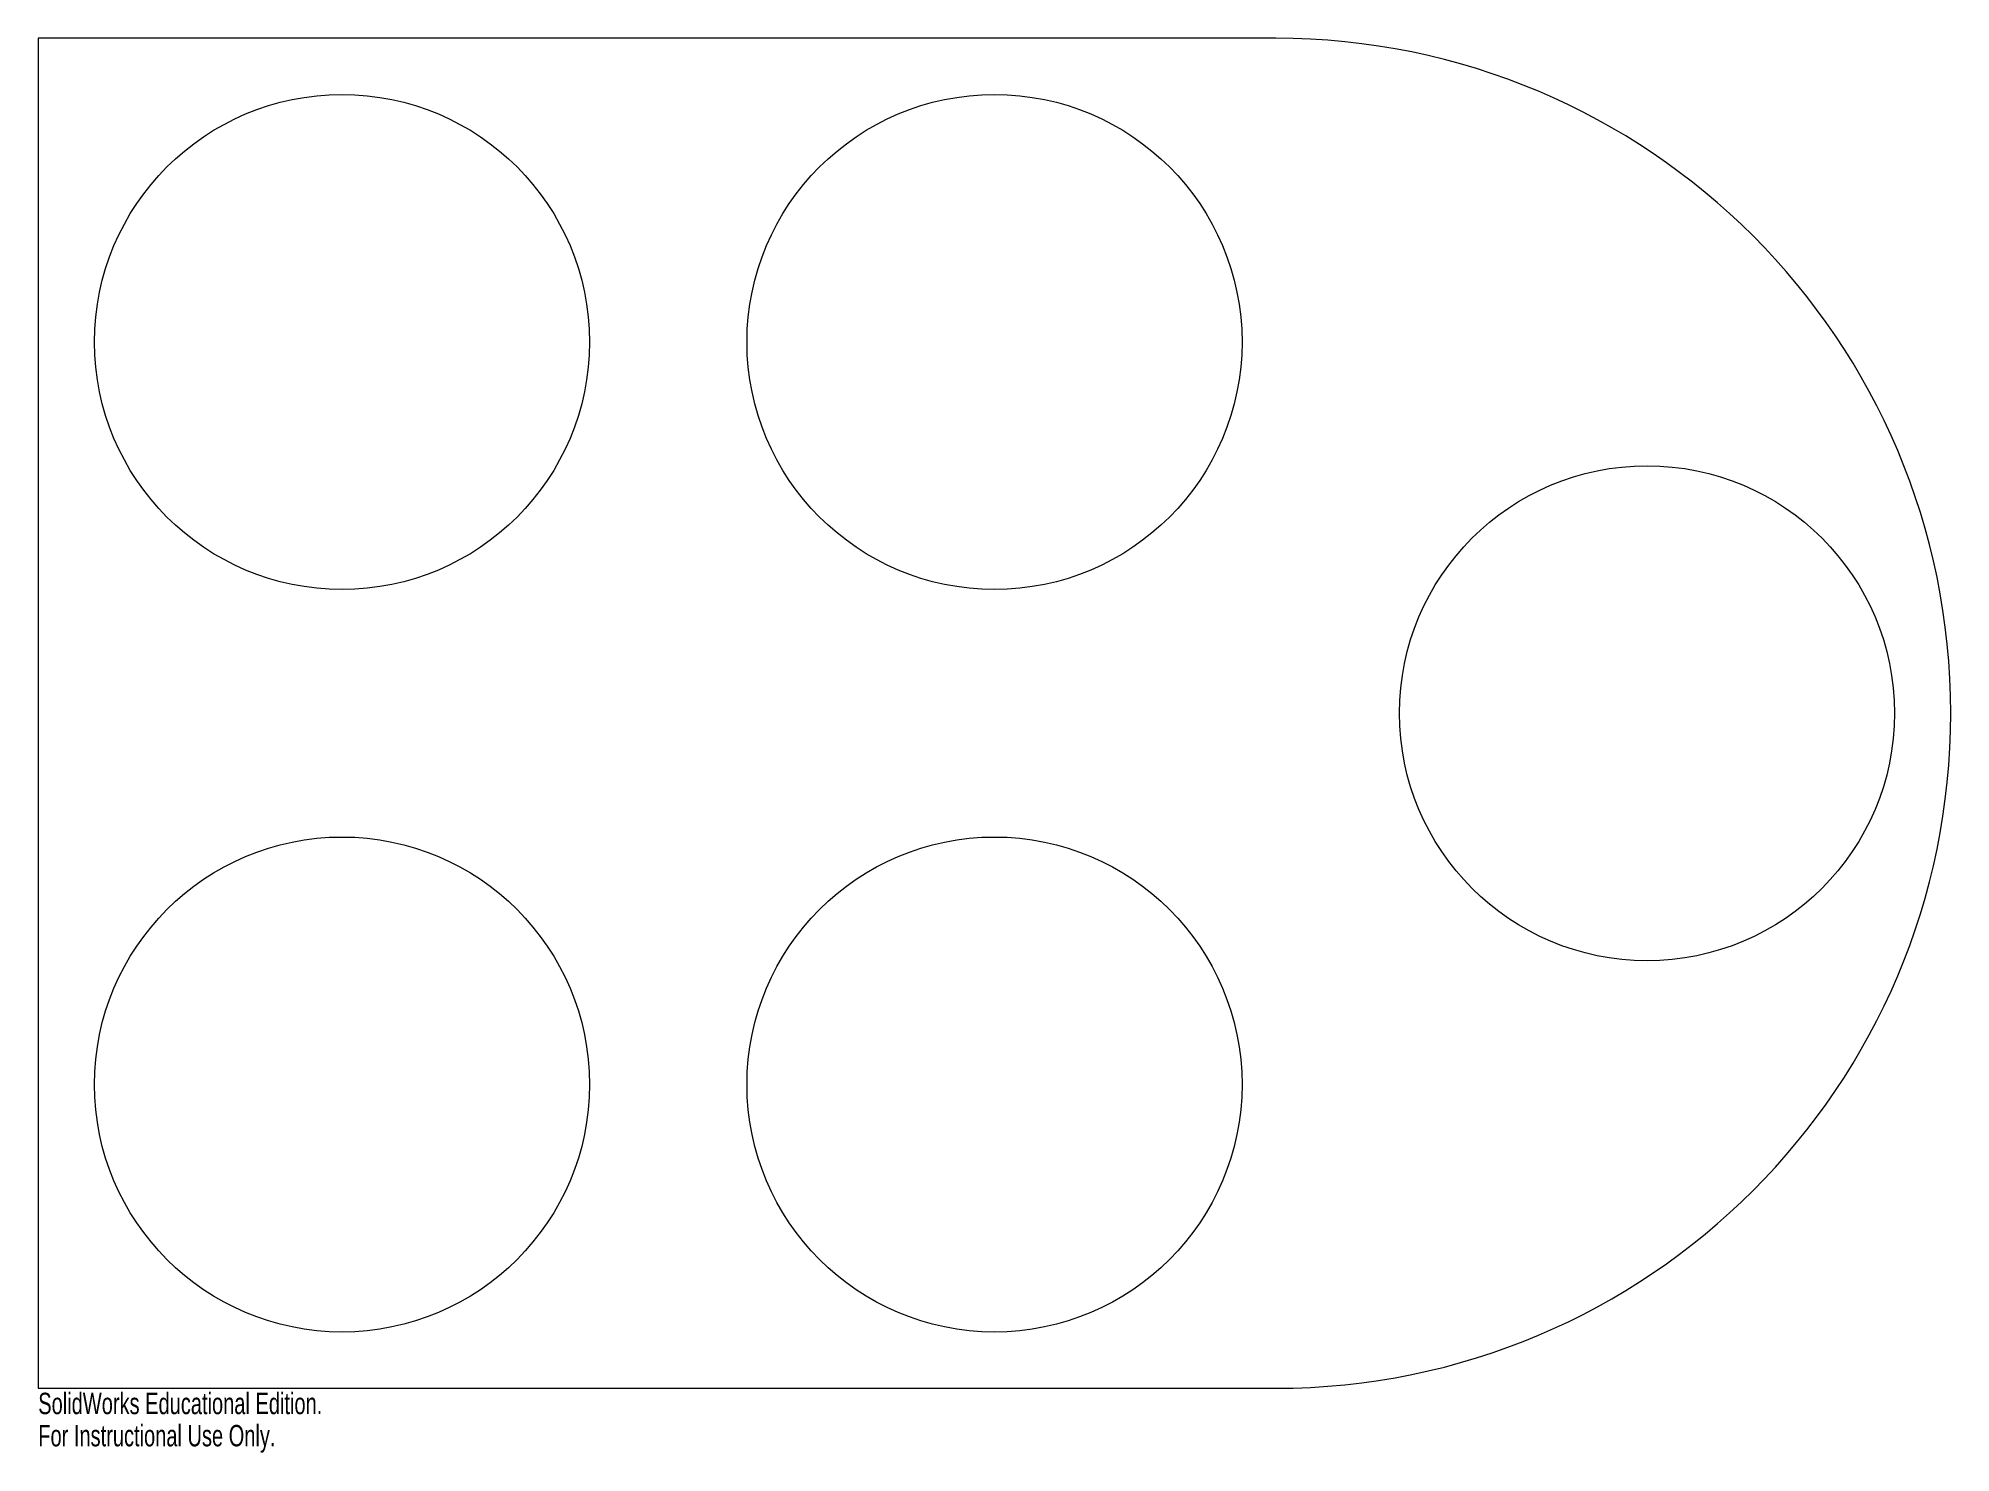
# Model space of a CAD drawing. Header units: inches. Extents: x 0 to 17, y -0.6 to 12.
import ezdxf

# ---------------------------------------------------------------- set-up
doc = ezdxf.new("R2010")
doc.units = ezdxf.units.IN
doc.header["$MEASUREMENT"] = 0
doc.styles.add('SLDTEXTSTYLE0', font='TXT', dxfattribs={"width": 0.7})

msp = doc.modelspace()

# ---------------------------------------------------------------- linework, layer by layer
at = {"color": 7, "linetype": 'Continuous', "lineweight": 15}
for p, q in [((11, 12), (0, 12)), ((0, 12), (0, 0)), ((0, 0), (11, 0))]:
    msp.add_line(p, q, dxfattribs=at)
for centre in [(2.7, 9.3), (8.5, 9.3), (14.3, 6), (2.7, 2.7), (8.5, 2.7)]:
    msp.add_circle(centre, 2.2, dxfattribs=at)
msp.add_arc((11, 6), 6, 270, 90, dxfattribs=at)

# ---------------------------------------------------------------- texts
at = {"color": 7, "linetype": 'Continuous', "char_height": 0.1903, "attachment_point": 1, "style": 'SLDTEXTSTYLE0'}
for s, insert in [('SolidWorks Educational Edition.', (0, -0.04)), ('For Instructional Use Only.', (0, -0.326))]:
    msp.add_mtext(s, dxfattribs=dict(at, insert=insert))

doc.saveas('drawing.dxf')
